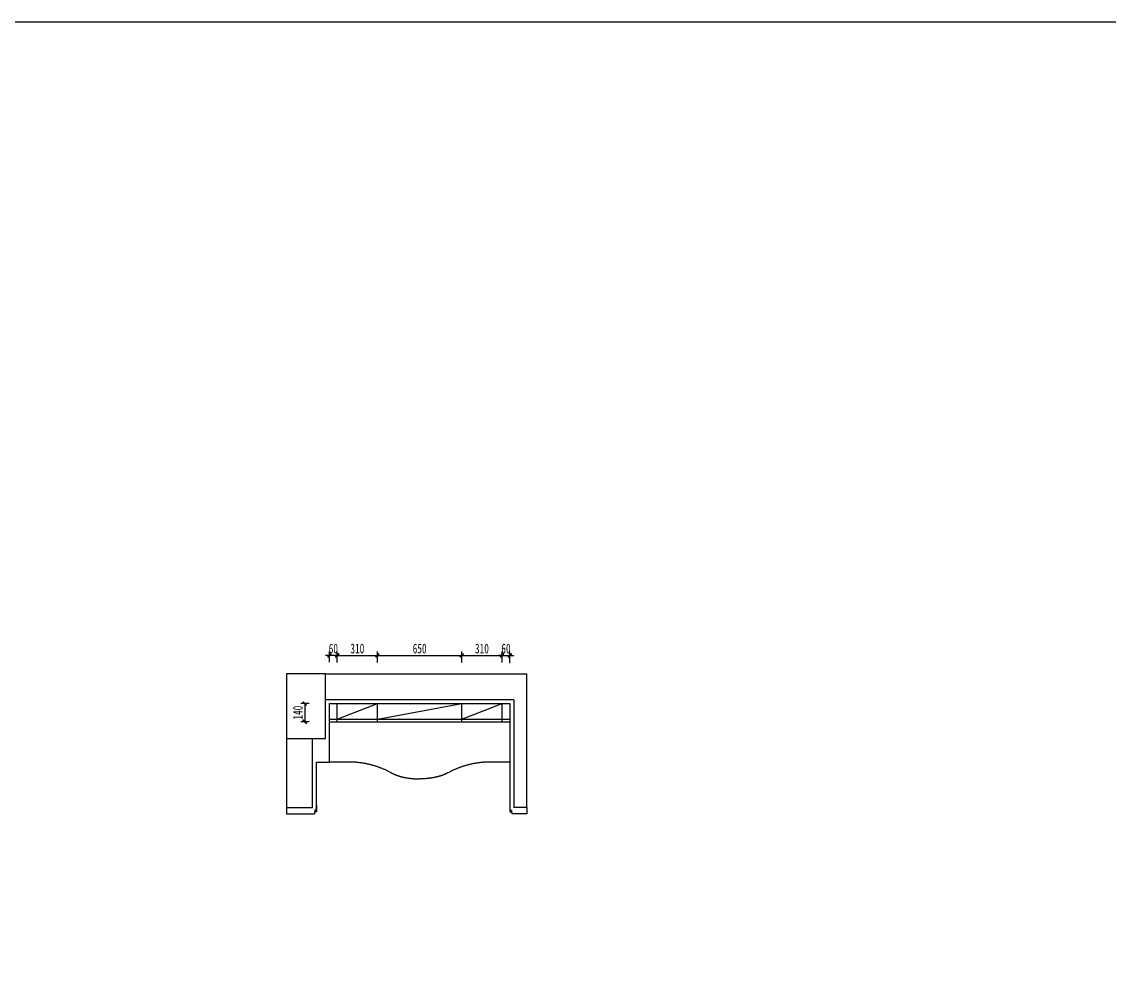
# Model space of a CAD drawing. Header units: millimetres. Extents: x 3104083 to 3173399, y -3165492 to -3044687.
# Drawn here: x 3139877 to 3148257, y -3117147 to -3109732 of the extents above; entities that cross this region are included whole.
import ezdxf

# ---------------------------------------------------------------- set-up
doc = ezdxf.new("R2010")
doc.units = ezdxf.units.MM
doc.header["$LTSCALE"] = 500
doc.header["$MEASUREMENT"] = 0
doc.header["$PDMODE"] = 2
doc.linetypes.add('ACAD_ISO03W100', pattern=[30, 12, -18])
doc.layers.get('0').update_dxf_attribs({"linetype": 'CONTINUOUS'})
doc.layers.get('DEFPOINTS').update_dxf_attribs({"linetype": 'CONTINUOUS'})
for name, color, linetype in [('D-节点尺寸', 5, 'CONTINUOUS'), ('P-完成面', 3, 'CONTINUOUS'), ('台面', 4, 'CONTINUOUS'), ('柜体', 2, 'CONTINUOUS')]:
    doc.layers.add(name, color=color, linetype=linetype)
doc.layers.add('墙体', color=6, linetype='CONTINUOUS', lineweight=25)
doc.styles.add('DIM', font='SimSun.ttf', dxfattribs={"width": 0.7})
doc.dimstyles.new('30', dxfattribs={"dimscale": 30, "dimtxt": 2.5, "dimasz": 1, "dimexe": 1, "dimexo": 1, "dimgap": 0.5, "dimtad": 1, "dimdec": 0, "dimzin": 0, "dimdsep": 46, "dimtxsty": 'DIM', "dimblk": 'ARCHTICK', "dimcen": 0, "dimclrd": 5, "dimclre": 5, "dimclrt": 35, "dimadec": 0, "dimazin": 0, "dimtfac": 0.5, "dimtdec": 0, "dimtix": 1, "dimtmove": 2, "dimatfit": 2, "dimldrblk": 'A', "dimfxl": 0, "dimtolj": 1, "dimtzin": 0, "dimlwd": -1, "dimlwe": -1, "dimarcsym": 0})

# ---------------------------------------------------------------- blocks, each defined once
blk = doc.blocks.new('_ArchTick')
at = {"color": 0, "linetype": 'ByBlock', "const_width": 0.4}
blk.add_lwpolyline([(-0.5, -0.5), (0.5, 0.5)], dxfattribs=at)
blk = doc.blocks.new('*D1751')
at = {"layer": 'DEFPOINTS', "color": 0, "ltscale": 100}
for p in [(3142618.1, -3114613.9), (3142308.1, -3114697.5), (3142618.1, -3114697.5)]:
    blk.add_point(p, dxfattribs=at)
at = {"layer": 'P-完成面', "color": 5, "ltscale": 100}
for p, q in [((3142308.1, -3114667.5), (3142308.1, -3114583.9)), ((3142308.1, -3114613.9), (3142618.1, -3114613.9)), ((3142618.1, -3114667.5), (3142618.1, -3114583.9))]:
    blk.add_line(p, q, dxfattribs=at)
at = {"layer": 'P-完成面', "color": 5, "ltscale": 100, "xscale": 30, "yscale": 30, "zscale": 30, "rotation": 180}
blk.add_blockref('_ArchTick', (3142308.1, -3114613.9), dxfattribs=at)
at = {"layer": 'P-完成面', "color": 5, "ltscale": 100, "xscale": 30, "yscale": 30, "zscale": 30}
blk.add_blockref('_ArchTick', (3142618.1, -3114613.9), dxfattribs=at)
at = {"layer": 'P-完成面', "color": 35, "ltscale": 100, "insert": (3142463.1, -3114561.4), "char_height": 75, "attachment_point": 5, "style": 'DIM'}
blk.add_mtext('\\A1;310', dxfattribs=at)
blk = doc.blocks.new('A')
for p, q in [((-0.37, 0), (-2.13, 0)), ((-1.44, 1.15), (-1.09, 1.44)), ((-1.44, 1.15), (-0.37, 0)), ((-1.44, -1.15), (-0.37, 0)), ((-1.09, 1.44), (0, 0)), ((-1.09, -1.44), (0, 0)), ((-1.44, -1.15), (-1.09, -1.44))]:
    blk.add_line(p, q)
for points in [[(-1.44, 1.15), (-1.09, 1.44), (-0.37, 0), (0, 0)], [(-1.44, -1.15), (-1.09, -1.44), (-0.37, 0), (0, 0)]]:
    blk.add_solid(points)
blk = doc.blocks.new('*D1752')
at = {"layer": 'DEFPOINTS', "color": 0, "ltscale": 100}
for p in [(3143268.1, -3114613.9), (3142618.1, -3114697.5), (3143268.1, -3114697.5)]:
    blk.add_point(p, dxfattribs=at)
at = {"layer": 'P-完成面', "color": 5, "ltscale": 100}
for p, q in [((3142618.1, -3114667.5), (3142618.1, -3114583.9)), ((3142618.1, -3114613.9), (3143268.1, -3114613.9)), ((3143268.1, -3114667.5), (3143268.1, -3114583.9))]:
    blk.add_line(p, q, dxfattribs=at)
at = {"layer": 'P-完成面', "color": 5, "ltscale": 100, "xscale": 30, "yscale": 30, "zscale": 30, "rotation": 180}
blk.add_blockref('_ArchTick', (3142618.1, -3114613.9), dxfattribs=at)
at = {"layer": 'P-完成面', "color": 5, "ltscale": 100, "xscale": 30, "yscale": 30, "zscale": 30}
blk.add_blockref('_ArchTick', (3143268.1, -3114613.9), dxfattribs=at)
at = {"layer": 'P-完成面', "color": 35, "ltscale": 100, "insert": (3142943.1, -3114561.4), "char_height": 75, "attachment_point": 5, "style": 'DIM'}
blk.add_mtext('\\A1;650', dxfattribs=at)
blk = doc.blocks.new('*D1753')
at = {"layer": 'DEFPOINTS', "color": 0, "ltscale": 100}
for p in [(3143578.1, -3114613.9), (3143268.1, -3114697.5), (3143578.1, -3114697.5)]:
    blk.add_point(p, dxfattribs=at)
at = {"layer": 'P-完成面', "color": 5, "ltscale": 100}
for p, q in [((3143268.1, -3114667.5), (3143268.1, -3114583.9)), ((3143268.1, -3114613.9), (3143578.1, -3114613.9)), ((3143578.1, -3114667.5), (3143578.1, -3114583.9))]:
    blk.add_line(p, q, dxfattribs=at)
at = {"layer": 'P-完成面', "color": 5, "ltscale": 100, "xscale": 30, "yscale": 30, "zscale": 30, "rotation": 180}
blk.add_blockref('_ArchTick', (3143268.1, -3114613.9), dxfattribs=at)
at = {"layer": 'P-完成面', "color": 5, "ltscale": 100, "xscale": 30, "yscale": 30, "zscale": 30}
blk.add_blockref('_ArchTick', (3143578.1, -3114613.9), dxfattribs=at)
at = {"layer": 'P-完成面', "color": 35, "ltscale": 100, "insert": (3143423.1, -3114561.4), "char_height": 75, "attachment_point": 5, "style": 'DIM'}
blk.add_mtext('\\A1;310', dxfattribs=at)
blk = doc.blocks.new('*D1754')
at = {"layer": 'DEFPOINTS', "color": 0, "ltscale": 100}
for p in [(3142121.8, -3114985.1), (3142057.3, -3115125.1), (3142121.8, -3115125.1)]:
    blk.add_point(p, dxfattribs=at)
at = {"layer": 'P-完成面', "color": 5, "ltscale": 100}
for p, q in [((3142091.8, -3114985.1), (3142027.3, -3114985.1)), ((3142057.3, -3114985.1), (3142057.3, -3115125.1)), ((3142091.8, -3115125.1), (3142027.3, -3115125.1))]:
    blk.add_line(p, q, dxfattribs=at)
at = {"layer": 'P-完成面', "color": 5, "ltscale": 100, "xscale": 30, "yscale": 30, "zscale": 30}
for p, rotation in [((3142057.3, -3114985.1), 90), ((3142057.3, -3115125.1), 270)]:
    blk.add_blockref('_ArchTick', p, dxfattribs=dict(at, rotation=rotation))
at = {"layer": 'P-完成面', "color": 35, "ltscale": 100, "insert": (3142004.8, -3115055.1), "char_height": 75, "attachment_point": 5, "rotation": 90, "style": 'DIM'}
blk.add_mtext('\\A1;140', dxfattribs=at)
blk = doc.blocks.new('*D1755')
at = {"layer": 'DEFPOINTS', "color": 0, "ltscale": 100}
for p in [(3143638.1, -3114613.9), (3143578.1, -3114697.5), (3143638.1, -3114703.9)]:
    blk.add_point(p, dxfattribs=at)
at = {"layer": 'P-完成面', "color": 5, "ltscale": 100}
for p, q in [((3143578.1, -3114613.9), (3143548.1, -3114613.9)), ((3143578.1, -3114667.5), (3143578.1, -3114583.9)), ((3143578.1, -3114613.9), (3143638.1, -3114613.9)), ((3143638.1, -3114673.9), (3143638.1, -3114583.9)), ((3143638.1, -3114613.9), (3143668.1, -3114613.9))]:
    blk.add_line(p, q, dxfattribs=at)
at = {"layer": 'P-完成面', "color": 5, "ltscale": 100, "xscale": 30, "yscale": 30, "zscale": 30}
blk.add_blockref('_ArchTick', (3143578.1, -3114613.9), dxfattribs=at)
at = {"layer": 'P-完成面', "color": 5, "ltscale": 100, "xscale": 30, "yscale": 30, "zscale": 30, "rotation": 180}
blk.add_blockref('_ArchTick', (3143638.1, -3114613.9), dxfattribs=at)
at = {"layer": 'P-完成面', "color": 35, "ltscale": 100, "insert": (3143608.1, -3114561.4), "char_height": 75, "attachment_point": 5, "style": 'DIM'}
blk.add_mtext('\\A1;60', dxfattribs=at)
blk = doc.blocks.new('*D1756')
at = {"layer": 'DEFPOINTS', "color": 0, "ltscale": 100}
for p in [(3142248.1, -3114613.9), (3142248.1, -3114696.2), (3142308.1, -3114697.5)]:
    blk.add_point(p, dxfattribs=at)
at = {"layer": 'P-完成面', "color": 5, "ltscale": 100}
for p, q in [((3142248.1, -3114613.9), (3142218.1, -3114613.9)), ((3142248.1, -3114666.2), (3142248.1, -3114583.9)), ((3142308.1, -3114613.9), (3142248.1, -3114613.9)), ((3142308.1, -3114667.5), (3142308.1, -3114583.9)), ((3142308.1, -3114613.9), (3142338.1, -3114613.9))]:
    blk.add_line(p, q, dxfattribs=at)
at = {"layer": 'P-完成面', "color": 5, "ltscale": 100, "xscale": 30, "yscale": 30, "zscale": 30}
blk.add_blockref('_ArchTick', (3142248.1, -3114613.9), dxfattribs=at)
at = {"layer": 'P-完成面', "color": 5, "ltscale": 100, "xscale": 30, "yscale": 30, "zscale": 30, "rotation": 180}
blk.add_blockref('_ArchTick', (3142308.1, -3114613.9), dxfattribs=at)
at = {"layer": 'P-完成面', "color": 35, "ltscale": 100, "insert": (3142278.1, -3114561.4), "char_height": 75, "attachment_point": 5, "style": 'DIM'}
blk.add_mtext('\\A1;60', dxfattribs=at)

msp = doc.modelspace()

# ---------------------------------------------------------------- linework, layer by layer
at = {"layer": 'D-节点尺寸', "color": 251, "ltscale": 100}
msp.add_lwpolyline([(3104083.146, -3109732.346), (3173399.353, -3109732.346), (3173399.353, -3124561.988), (3104083.146, -3124561.988)], close=True, dxfattribs=at)
at = {"layer": 'P-完成面', "color": 3, "ltscale": 100}
for p, q in [((3142148.11, -3115820.088), (3142133.11, -3115820.088)), ((3142133.11, -3115820.088), (3142133.11, -3115835.088)), ((3142148.111, -3115805.087), (3142136.11, -3115805.087)), ((3142136.11, -3115805.087), (3142136.11, -3115810.087)), ((3142136.11, -3115810.087), (3142148.11, -3115810.087)), ((3142148.11, -3115810.087), (3142148.11, -3115820.088)), ((3142148.111, -3115770.087), (3142148.111, -3115805.087)), ((3143637.829, -3115770.087), (3143637.829, -3115805.087)), ((3143637.829, -3115805.087), (3143649.829, -3115805.087)), ((3143649.829, -3115810.087), (3143637.829, -3115810.087)), ((3143637.829, -3115810.087), (3143637.829, -3115820.088)), ((3143637.829, -3115820.088), (3143652.829, -3115820.088)), ((3143649.829, -3115805.087), (3143649.829, -3115810.087)), ((3143652.829, -3115820.088), (3143652.829, -3115835.088))]:
    msp.add_line(p, q, dxfattribs=at)
for points in [[(3142148.11, -3115805.087), (3142148.11, -3115435.087), (3142248.111, -3115435.087), (3142248.111, -3114985.087), (3143638.11, -3114985.087), (3143638.11, -3114985.087)], [(3143638.11, -3114985.087), (3143638.11, -3115770.087)], [(3141918.111, -3115785.087), (3141918.111, -3115835.088), (3142133.11, -3115835.088)], [(3143768.11, -3115785.087), (3143768.11, -3115835.088), (3143652.829, -3115835.088)]]:
    msp.add_lwpolyline(points, dxfattribs=at)
at = {"layer": '台面', "linetype": 'ACAD_ISO03W100'}
for p, q in [((3142393.557, -3115435.087), (3142248.111, -3115435.087)), ((3143638.11, -3115435.087), (3143492.665, -3115435.087))]:
    msp.add_line(p, q, dxfattribs=at)
for centre, start, end in [((3142393.557, -3116135.087), 61.9265406, 90), ((3143492.665, -3116135.087), 90, 118.0734594)]:
    msp.add_arc(centre, 700, start, end, dxfattribs=at)
for points in [[(3142722.979, -3115517.446), (3142726.806, -3115519.487), (3142730.677, -3115521.453), (3142744.591, -3115528.183), (3142754.867, -3115532.545), (3142775.912, -3115540.381), (3142786.681, -3115543.855), (3142808.671, -3115549.973), (3142819.893, -3115552.617), (3142849.191, -3115558.39), (3142867.576, -3115560.959), (3142904.872, -3115564.285), (3142923.758, -3115565.087), (3142943.111, -3115565.087)], [(3143163.243, -3115517.446), (3143159.416, -3115519.487), (3143155.544, -3115521.453), (3143141.631, -3115528.183), (3143131.354, -3115532.545), (3143110.309, -3115540.381), (3143099.541, -3115543.855), (3143077.551, -3115549.973), (3143066.328, -3115552.617), (3143037.031, -3115558.39), (3143018.646, -3115560.959), (3142981.35, -3115564.285), (3142962.464, -3115565.087), (3142943.111, -3115565.087)]]:
    msp.add_open_spline(points, degree=3, knots=[3.575907643, 3.575907643, 3.575907643, 3.575907643, 3.601549315, 3.601549315, 3.66705289, 3.66705289, 3.732556466, 3.732556466, 3.798060041, 3.798060041, 3.900335691, 3.900335691, 4, 4, 4, 4], dxfattribs=at)
at = {"layer": '墙体'}
for p, q in [((3142218.111, -3114755.088), (3143768.11, -3114755.088)), ((3143768.11, -3115785.087), (3143768.11, -3114755.088)), ((3143668.11, -3114955.087), (3142218.11, -3114955.087)), ((3143668.11, -3114955.087), (3143668.11, -3115785.087)), ((3141918.111, -3115255.088), (3141918.11, -3115785.087)), ((3142118.11, -3115785.087), (3142118.11, -3115255.088)), ((3141918.11, -3115785.087), (3142118.11, -3115785.087)), ((3143768.11, -3115785.087), (3143668.11, -3115785.087))]:
    msp.add_line(p, q, dxfattribs=at)
msp.add_lwpolyline([(3142218.111, -3115255.088), (3142218.111, -3114755.088), (3141918.111, -3114755.088), (3141918.111, -3115255.088), (3142218.111, -3115255.088)], dxfattribs=at)
at = {"layer": '柜体'}
for p, q in [((3142308.111, -3115125.087), (3142308.111, -3114985.087)), ((3142308.111, -3115105.087), (3142618.111, -3114985.087)), ((3142618.111, -3115125.087), (3142618.111, -3114985.087)), ((3142618.111, -3115105.087), (3143268.111, -3114985.087)), ((3143268.111, -3115125.087), (3143268.111, -3114985.087)), ((3143268.111, -3115105.087), (3143578.11, -3114985.087)), ((3143578.11, -3115125.087), (3143578.11, -3114985.087)), ((3142248.111, -3115105.087), (3143638.11, -3115105.087)), ((3142248.111, -3115125.087), (3143638.11, -3115125.087))]:
    msp.add_line(p, q, dxfattribs=at)

# ---------------------------------------------------------------- dimensions: what is measured, and where the dimension line sits
at = {"layer": 'P-完成面', "color": 251, "ltscale": 100}
for base, p1, p2, picture, middle in [((3142248.111, -3114613.879), (3142308.111, -3114697.516), (3142248.111, -3114696.202), '*D1756', (3142278.111, -3114561.379)), ((3142618.111, -3114613.879), (3142308.111, -3114697.516), (3142618.111, -3114697.516), '*D1751', (3142463.111, -3114561.379)), ((3143268.111, -3114613.879), (3142618.111, -3114697.516), (3143268.111, -3114697.516), '*D1752', (3142943.111, -3114561.379)), ((3143578.11, -3114613.879), (3143268.111, -3114697.516), (3143578.11, -3114697.516), '*D1753', (3143423.111, -3114561.379)), ((3143638.11, -3114613.879), (3143578.11, -3114697.516), (3143638.11, -3114703.879), '*D1755', (3143608.11, -3114561.379))]:
    dim = msp.add_linear_dim(base=base, p1=p1, p2=p2, dimstyle='30', dxfattribs=at)
    dim.commit()
    dim.dimension.update_dxf_attribs({"geometry": picture, "text_midpoint": middle})
dim = msp.add_linear_dim(base=(3142057.297, -3115125.087), p1=(3142121.792, -3114985.087), p2=(3142121.792, -3115125.087), angle=90, dimstyle='30', dxfattribs=at)
dim.commit()
dim.dimension.update_dxf_attribs({"geometry": '*D1754', "text_midpoint": (3142004.797, -3115055.087)})

doc.saveas('drawing.dxf')
